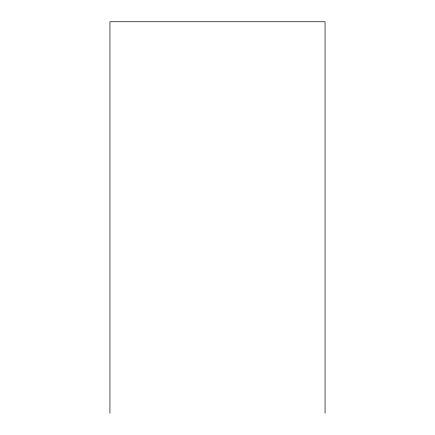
<?xml version="1.0" encoding="UTF-8"?>
<svg xmlns="http://www.w3.org/2000/svg" width="435" height="435" viewBox="0 0 435 435"><rect width="100%" height="100%" fill="white"/><g stroke="black" fill="none" stroke-linecap="round" stroke-linejoin="round"><path stroke-width="0.65" d="M325.059 413.25L325.059 21.75L109.941 21.75L109.941 413.25"/></g></svg>
